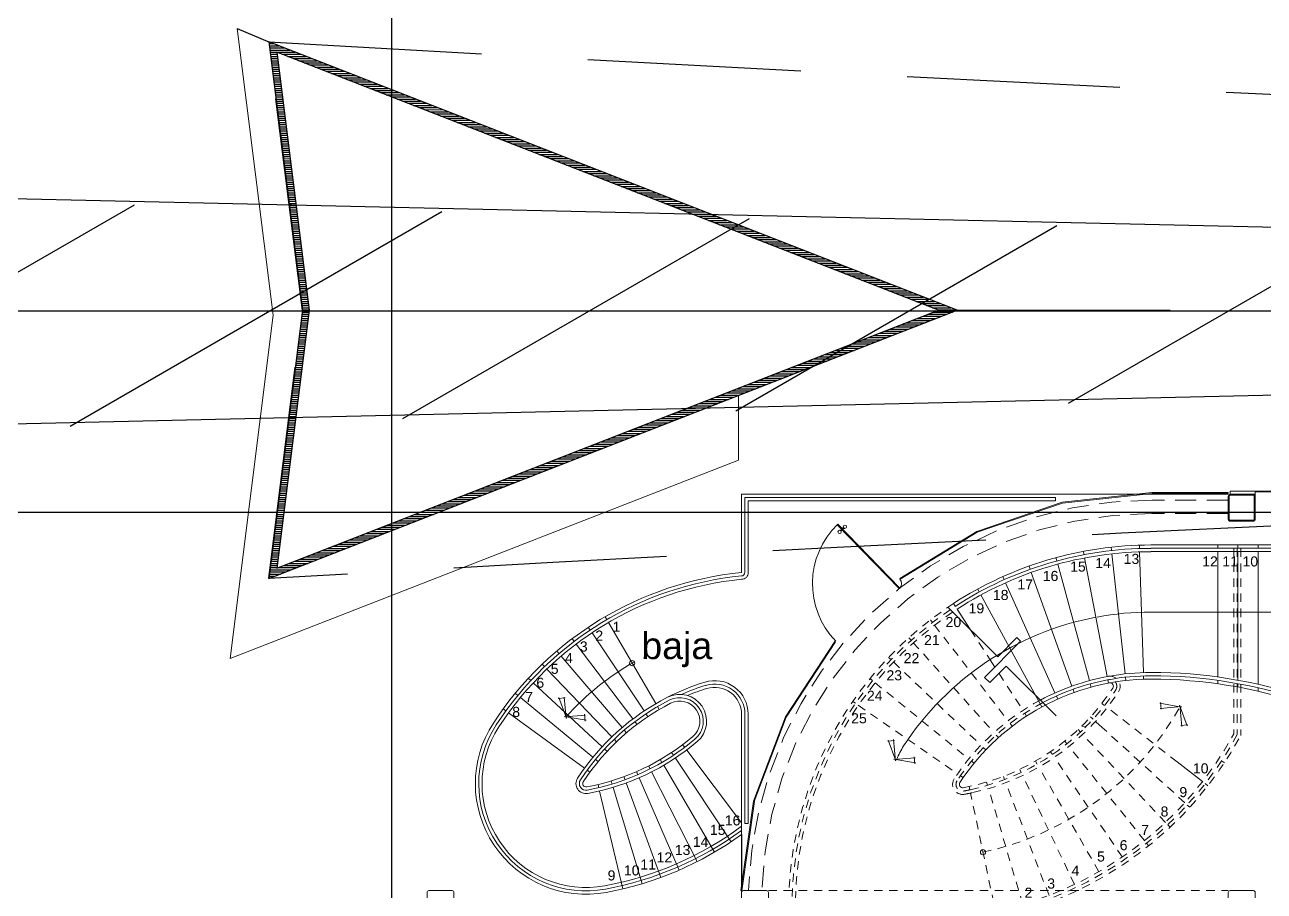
# Model space of a CAD drawing. Header units: millimetres. Extents: x 744843 to 745492, y 2520966 to 2521458.
# Drawn here: x 745330.64 to 745349.11, y 2521153.65 to 2521166.56 of the extents above; entities that cross this region are included whole.
import ezdxf

# ---------------------------------------------------------------- set-up
doc = ezdxf.new("R2010")
doc.units = ezdxf.units.MM
doc.linetypes.add('HIDDEN', pattern=[9.525, 6.35, -3.175])
doc.linetypes.add('HIDDEN2', pattern=[0.1875, 0.125, -0.0625])
for name, color, linetype, lineweight in [('A-Columnas_Secun', 74, 'Continuous', 20), ('A_Cristal_Fachada', 151, 'Continuous', 20), ('A_Escaleras', 52, 'Continuous', 20), ('A_Muros', 30, 'Continuous', 20), ('A_Proyecciones', 192, 'HIDDEN', 20), ('A_Puertas', 8, 'Continuous', 0), ('A_Textos', 4, 'Continuous', 20), ('A_Ventanas', 4, 'Continuous', 20)]:
    doc.layers.add(name, color=color, linetype=linetype, lineweight=lineweight)
for name, color, linetype in [('A_Arco', 22, 'Continuous'), ('A_Ejes', 8, 'Continuous'), ('A_Muros_Foso', 32, 'Continuous'), ('A_Piso', 161, 'Continuous')]:
    doc.layers.add(name, color=color, linetype=linetype)
doc.styles.add('Arial', font='arial.ttf', dxfattribs={"height": 1})

# ---------------------------------------------------------------- blocks, each defined once
blk = doc.blocks.new('Flecha_3-flat-3')
at = {"layer": 'A_Escaleras'}
for p, q in [((-0.188, 0.21), (-0.261, 0.137)), ((0.017, -0.017), (-0.208, 0.21)), ((-0.017, -0.016), (0.212, 0.206)), ((0.192, 0.206), (0.264, 0.132)), ((-0.263, 0.154), (0.02, -0.012)), ((0.266, 0.149), (-0.021, -0.012))]:
    blk.add_line(p, q, dxfattribs=at)
blk = doc.blocks.new('ARCO.A')
at = {"layer": 'A_Arco'}
h = blk.add_hatch(dxfattribs=at)
h.set_pattern_fill('LINE', color=256, scale=0.01, style=0)
h.paths.add_polyline_path([(-2.19, -22.209), (7.671, -18.364), (-2.19, -14.518), (-1.709, -18.364)], flags=16)
h.paths.add_polyline_path([(-2.31, -22.364), (7.946, -18.364), (-2.31, -14.364), (-1.81, -18.364)])
at = {"layer": 'A_Arco', "linetype": 'HIDDEN', "ltscale": 0.5}
blk.add_line((7.946, -18.364), (127.434, -18.364), dxfattribs=at)
at = {"layer": 'A_Arco'}
for points in [[(-2.31, -22.364), (7.946, -18.364), (-2.31, -14.364), (-1.81, -18.364)], [(-2.19, -22.209), (7.671, -18.364), (-2.19, -14.518), (-1.709, -18.364)]]:
    blk.add_lwpolyline(points, close=True, dxfattribs=at)
at = {"layer": 'A_Arco', "linetype": 'HIDDEN', "ltscale": 0.5}
blk.add_lwpolyline([(-1.81, -18.364), (-2.31, -14.364, 0.011309), (65.492, -16.72, 0.011377), (137.69, -14.364), (137.19, -18.364), (137.69, -22.364, 0.011377), (65.492, -20.007, 0.011309), (-2.31, -22.364)], format="xyb", close=True, dxfattribs=at)

msp = doc.modelspace()

# ---------------------------------------------------------------- hatches: boundary and pattern name
at = {"layer": 'A_Arco'}
h = msp.add_hatch(dxfattribs=at)
h.set_pattern_fill('LINE', color=256, scale=0.75, angle=30.0147, style=0)
h.set_pattern_definition([(30.01473568, (-1312.633, 561.468), (-1.1911553357, 2.0619167123), [])])
h.paths.add_polyline_path([(745151.631, 2521167.947), (745404.311, 2521162.258), (745151.634, 2521156.44)])

# ---------------------------------------------------------------- linework, layer by layer
at = {"layer": 'A-Columnas_Secun'}
for points in [[(745348.575, 2521159.537), (745348.575, 2521159.537, -0.414214), (745348.602, 2521159.564), (745348.949, 2521159.564, -0.414214), (745348.976, 2521159.537), (745348.976, 2521159.19, -0.414214), (745348.949, 2521159.163), (745348.602, 2521159.163, -0.414214), (745348.575, 2521159.19), (745348.575, 2521159.537)], [(745348.575, 2521159.537), (745348.575, 2521159.537, -0.414214), (745348.602, 2521159.564), (745348.949, 2521159.564, -0.414214), (745348.976, 2521159.537), (745348.976, 2521159.19, -0.414214), (745348.949, 2521159.163), (745348.602, 2521159.163, -0.414214), (745348.575, 2521159.19), (745348.575, 2521159.537)], [(745336.636, 2521153.629), (745336.636, 2521153.629, -0.414214), (745336.662, 2521153.656), (745337.009, 2521153.656, -0.414214), (745337.036, 2521153.629), (745337.036, 2521153.282, -0.414214), (745337.009, 2521153.256), (745336.662, 2521153.256, -0.414214), (745336.636, 2521153.282), (745336.636, 2521153.629)], [(745341.322, 2521153.629), (745341.322, 2521153.629, -0.414214), (745341.349, 2521153.656), (745341.696, 2521153.656, -0.414214), (745341.723, 2521153.629), (745341.723, 2521153.282, -0.414214), (745341.696, 2521153.256), (745341.349, 2521153.256, -0.414214), (745341.322, 2521153.282), (745341.322, 2521153.629)], [(745348.575, 2521153.629), (745348.575, 2521153.629, -0.414214), (745348.602, 2521153.656), (745348.949, 2521153.656, -0.414214), (745348.976, 2521153.629), (745348.976, 2521153.282, -0.414214), (745348.949, 2521153.256), (745348.602, 2521153.256, -0.414214), (745348.575, 2521153.282), (745348.575, 2521153.629)]]:
    msp.add_lwpolyline(points, format="xyb", dxfattribs=at)
msp.add_lwpolyline([(745348.589, 2521159.537, -0.414214), (745348.602, 2521159.55), (745348.949, 2521159.55, -0.414214), (745348.963, 2521159.537), (745348.963, 2521159.19, -0.414214), (745348.949, 2521159.177), (745348.602, 2521159.177, -0.414214), (745348.589, 2521159.19)], format="xyb", close=True, dxfattribs=at)
msp.add_lwpolyline([(745348.589, 2521159.537, -0.414214), (745348.602, 2521159.55), (745348.949, 2521159.55, -0.414214), (745348.963, 2521159.537), (745348.963, 2521159.19, -0.414214), (745348.949, 2521159.177), (745348.602, 2521159.177, -0.414214), (745348.589, 2521159.19)], format="xyb", close=True, dxfattribs=at)
at = {"layer": 'A_Arco'}
msp.add_lwpolyline([(745151.652, 2521167.997), (745404.332, 2521162.308), (745151.655, 2521156.49)], close=True, dxfattribs=at)
at = {"layer": 'A_Cristal_Fachada', "linetype": 'Continuous'}
for p, q in [((745344.828, 2521159.011), (745346.101, 2521159.444)), ((745344.832, 2521158.999), (745346.105, 2521159.433)), ((745346.102, 2521159.444), (745347.438, 2521159.589)), ((745346.103, 2521159.432), (745347.44, 2521159.577)), ((745348.575, 2521159.589), (745347.436, 2521159.589)), ((745348.575, 2521159.577), (745347.439, 2521159.577)), ((745348.575, 2521159.577), (745348.575, 2521159.589)), ((745342.749, 2521159.109), (745342.758, 2521159.118)), ((745342.749, 2521159.109), (745343.674, 2521158.155)), ((745342.758, 2521159.118), (745343.682, 2521158.163)), ((745343.681, 2521158.309), (745344.827, 2521159.01)), ((745343.687, 2521158.299), (745344.833, 2521159)), ((745343.674, 2521158.155), (745343.682, 2521158.163)), ((745343.687, 2521158.299), (745343.681, 2521158.309)), ((745341.976, 2521156.248), (745342.713, 2521157.372)), ((745341.986, 2521156.242), (745342.723, 2521157.365)), ((745342.723, 2521157.365), (745342.713, 2521157.372)), ((745341.501, 2521154.989), (745341.975, 2521156.247)), ((745341.512, 2521154.985), (745341.986, 2521156.243)), ((745341.314, 2521153.657), (745341.501, 2521154.988)), ((745341.325, 2521153.655), (745341.513, 2521154.986)), ((745341.325, 2521153.655), (745341.314, 2521153.657))]:
    msp.add_line(p, q, dxfattribs=at)
for points in [[(745348.976, 2521159.6), (745360.237, 2521159.601), (745360.237, 2521167.676), (745396.397, 2521167.676), (745396.397, 2521167.688), (745360.225, 2521167.688), (745360.225, 2521159.613), (745348.976, 2521159.612)], [(745348.976, 2521159.612), (745348.602, 2521159.612), (745348.602, 2521159.564), (745348.976, 2521159.564)]]:
    msp.add_lwpolyline(points, close=True, dxfattribs=at)
at = {"layer": 'A_Ejes'}
msp.add_line((745336.112, 2521057.851), (745336.112, 2521173.138), dxfattribs=at)
at = {"layer": 'A_Ejes', "ltscale": 0.5}
for p, q in [((745296.02, 2521162.298), (745459.353, 2521162.298)), ((745302.007, 2521159.298), (745459.353, 2521159.298))]:
    msp.add_line(p, q, dxfattribs=at)
at = {"layer": 'A_Escaleras'}
for p, q in [((745341.322, 2521159.564), (745341.322, 2521158.397)), ((745348.575, 2521159.564), (745341.322, 2521159.564)), ((745345.999, 2521159.514), (745341.372, 2521159.514)), ((745341.372, 2521159.514), (745341.372, 2521158.397)), ((745345.999, 2521159.464), (745341.422, 2521159.464)), ((745341.422, 2521159.464), (745341.422, 2521158.397)), ((745345.999, 2521159.464), (745345.999, 2521159.514)), ((745346.416, 2521158.714), (745346.425, 2521158.665)), ((745346.831, 2521158.776), (745346.837, 2521158.726)), ((745347.25, 2521158.806), (745347.251, 2521158.756)), ((745347.253, 2521158.706), (745347.311, 2521156.907)), ((745347.423, 2521158.809), (745351.72, 2521158.809)), ((745347.423, 2521158.759), (745351.72, 2521158.759)), ((745347.423, 2521158.709), (745351.72, 2521158.709)), ((745348.42, 2521158.759), (745348.42, 2521158.809)), ((745348.42, 2521156.84), (745348.42, 2521158.709)), ((745348.72, 2521158.759), (745348.72, 2521158.809)), ((745348.72, 2521156.786), (745348.72, 2521158.709)), ((745349.02, 2521158.759), (745349.02, 2521158.809)), ((745349.02, 2521156.731), (745349.02, 2521158.709)), ((745346.007, 2521158.62), (745346.02, 2521158.571)), ((745346.033, 2521158.523), (745346.505, 2521156.786)), ((745346.435, 2521158.616), (745346.77, 2521156.847)), ((745346.842, 2521158.677), (745347.039, 2521156.888)), ((745345.217, 2521158.337), (745345.237, 2521158.292)), ((745345.606, 2521158.494), (745345.623, 2521158.447)), ((745345.64, 2521158.4), (745346.246, 2521156.705)), ((745344.841, 2521158.151), (745344.865, 2521158.107)), ((745345.258, 2521158.246), (745345.993, 2521156.603)), ((745344.889, 2521158.063), (745345.749, 2521156.483)), ((745344.48, 2521157.936), (745344.507, 2521157.894)), ((745344.535, 2521157.852), (745344.735, 2521157.544)), ((745347.423, 2521157.809), (745351.72, 2521157.809)), ((745339.066, 2521157.54), (745339.039, 2521157.582)), ((745339.288, 2521157.738), (745339.313, 2521157.695)), ((745339.338, 2521157.651), (745340.045, 2521156.443)), ((745344.137, 2521157.694), (745344.168, 2521157.654)), ((745338.799, 2521157.412), (745338.829, 2521157.372)), ((745339.87, 2521156.334), (745339.094, 2521157.499)), ((745343.814, 2521157.426), (745343.848, 2521157.389)), ((745338.602, 2521157.19), (745338.569, 2521157.228)), ((745338.859, 2521157.332), (745339.702, 2521156.215)), ((745338.351, 2521157.031), (745338.386, 2521156.995)), ((745339.542, 2521156.086), (745338.634, 2521157.152)), ((745343.513, 2521157.133), (745343.55, 2521157.099)), ((745345.025, 2521157.098), (745345.097, 2521156.988)), ((745338.421, 2521156.959), (745339.389, 2521155.948)), ((745347.312, 2521156.857), (745347.314, 2521156.807)), ((745338.182, 2521156.787), (745338.145, 2521156.821)), ((745339.245, 2521155.801), (745338.218, 2521156.753)), ((745343.236, 2521156.818), (745343.275, 2521156.787)), ((745346.262, 2521156.658), (745346.279, 2521156.611)), ((745346.518, 2521156.738), (745346.531, 2521156.69)), ((745346.78, 2521156.798), (745346.789, 2521156.749)), ((745347.045, 2521156.838), (745347.05, 2521156.788)), ((745348.42, 2521156.737), (745348.42, 2521156.785)), ((745348.72, 2521156.687), (745348.72, 2521156.735)), ((745349.02, 2521156.629), (745349.02, 2521156.673)), ((745337.95, 2521156.598), (745337.989, 2521156.566)), ((745338.027, 2521156.535), (745339.108, 2521155.645)), ((745342.979, 2521156.476), (745343.02, 2521156.448)), ((745345.701, 2521156.571), (745345.797, 2521156.395)), ((745346.014, 2521156.558), (745346.034, 2521156.512)), ((745337.809, 2521156.334), (745337.769, 2521156.364)), ((745338.981, 2521155.481), (745337.849, 2521156.305)), ((745339.926, 2521156.25), (745339.898, 2521156.292)), ((745340.07, 2521156.4), (745340.095, 2521156.356)), ((745345.543, 2521156.301), (745345.57, 2521156.259)), ((745346.732, 2521156.417), (745346.693, 2521156.447)), ((745339.733, 2521156.175), (745339.763, 2521156.135)), ((745341.322, 2521156.286), (745341.322, 2521153.656)), ((745341.372, 2521156.286), (745341.372, 2521154.656)), ((745341.422, 2521156.286), (745341.422, 2521154.656)), ((745345.324, 2521156.147), (745345.354, 2521156.107)), ((745346.56, 2521156.211), (745346.523, 2521156.245)), ((745339.607, 2521156.01), (745339.574, 2521156.048)), ((745345.118, 2521155.975), (745345.151, 2521155.938)), ((745346.372, 2521156.02), (745346.337, 2521156.057)), ((745339.318, 2521155.733), (745339.281, 2521155.767)), ((745339.424, 2521155.912), (745339.458, 2521155.876)), ((745340.475, 2521155.792), (745340.444, 2521155.832)), ((745341.322, 2521154.669), (745340.505, 2521155.752)), ((745346.169, 2521155.844), (745346.138, 2521155.883)), ((745347.445, 2521155.863), (745347.442, 2521155.865)), ((745339.147, 2521155.613), (745339.185, 2521155.581)), ((745340.137, 2521155.568), (745340.112, 2521155.611)), ((745340.281, 2521155.717), (745340.309, 2521155.675)), ((745340.337, 2521155.633), (745341.169, 2521154.385)), ((745345.727, 2521155.542), (745345.702, 2521155.585)), ((745345.954, 2521155.685), (745345.926, 2521155.726)), ((745348.193, 2521155.281), (745347.813, 2521155.576)), ((745339.062, 2521155.422), (745339.022, 2521155.451)), ((745339.776, 2521155.384), (745339.756, 2521155.43)), ((745339.936, 2521155.515), (745339.959, 2521155.47)), ((745339.982, 2521155.426), (745340.661, 2521154.088)), ((745340.919, 2521154.229), (745340.162, 2521155.524)), ((745345.489, 2521155.418), (745345.468, 2521155.463)), ((745339.184, 2521155.239), (745339.196, 2521155.19)), ((745339.393, 2521155.243), (745339.379, 2521155.291)), ((745339.841, 2521153.759), (745339.408, 2521155.195)), ((745339.57, 2521155.355), (745339.587, 2521155.308)), ((745339.605, 2521155.261), (745340.122, 2521153.854)), ((745340.395, 2521153.963), (745339.796, 2521155.338)), ((745345.243, 2521155.312), (745345.225, 2521155.359)), ((745348.272, 2521155.22), (745348.233, 2521155.251)), ((745339.207, 2521155.141), (745339.555, 2521153.682)), ((745341.422, 2521154.656), (745341.372, 2521154.656)), ((745347.707, 2521154.6), (745347.673, 2521154.636)), ((745347.391, 2521154.324), (745347.359, 2521154.363))]:
    msp.add_line(p, q, dxfattribs=at)
at = {"layer": 'A_Escaleras', "linetype": 'HIDDEN2'}
for p, q in [((745348.66, 2521158.759), (745348.66, 2521155.994)), ((745348.71, 2521158.759), (745348.71, 2521155.981)), ((745348.76, 2521158.759), (745348.76, 2521155.969)), ((745344.198, 2521157.615), (745345.293, 2521156.186)), ((745344.735, 2521157.544), (745345.025, 2521157.098)), ((745343.881, 2521157.351), (745345.084, 2521156.012)), ((745343.586, 2521157.064), (745344.889, 2521155.823)), ((745345.159, 2521156.892), (745345.516, 2521156.343)), ((745343.313, 2521156.755), (745344.709, 2521155.619)), ((745343.061, 2521156.419), (745344.542, 2521155.397)), ((745347.813, 2521155.576), (745346.772, 2521156.386)), ((745346.695, 2521156.089), (745346.597, 2521156.178)), ((745347.639, 2521154.672), (745346.406, 2521155.984)), ((745347.928, 2521154.966), (745346.695, 2521156.089)), ((745344.925, 2521155.788), (745344.961, 2521155.754)), ((745347.328, 2521154.402), (745346.201, 2521155.805)), ((745344.748, 2521155.587), (745344.787, 2521155.556)), ((745346.997, 2521154.157), (745345.982, 2521155.643)), ((745348.517, 2521155.561), (745348.475, 2521155.589)), ((745344.584, 2521155.368), (745344.625, 2521155.34)), ((745346.283, 2521153.747), (745345.511, 2521155.372)), ((745346.648, 2521153.938), (745345.752, 2521155.499)), ((745344.723, 2521155.159), (745344.713, 2521155.208)), ((745344.989, 2521155.226), (745344.974, 2521155.274)), ((745345.904, 2521153.584), (745345.26, 2521155.265)), ((745345.127, 2521153.251), (745344.734, 2521155.11)), ((745345.514, 2521153.452), (745345.003, 2521155.178)), ((745348.002, 2521154.899), (745347.965, 2521154.932))]:
    msp.add_line(p, q, dxfattribs=at)
at = {"layer": 'A_Escaleras'}
for points in [[(745341.322, 2521158.397, 0.227458), (745337.624, 2521156.154, 0.659466), (745339.306, 2521153.629, 0.111013), (745341.322, 2521154.492, 0.111013)], [(745341.322, 2521158.347, 0.227199), (745337.666, 2521156.126, 0.659466), (745339.296, 2521153.679, 0.112863), (745341.322, 2521154.554, 0.112863)], [(745341.322, 2521158.297, 0.226933), (745337.707, 2521156.099, 0.659466), (745339.287, 2521153.728, 0.114762), (745341.322, 2521154.616, 0.114762)], [(745346.602, 2521157.732, 0.203984), (745343.738, 2521155.813, 0.05324), (745343.637, 2521155.615)], [(745346.787, 2521156.85, 0.00063), (745346.787, 2521156.85, 0.07693), (745345.776, 2521156.497)], [(745346.795, 2521156.801, 0.075733), (745345.813, 2521156.46)], [(745339.015, 2521155.203, 0.130885), (745340.596, 2521155.953, 0.890403), (745340.265, 2521156.449, 0.130894), (745338.964, 2521155.279, 0.659466), (745339.015, 2521155.203)]]:
    msp.add_lwpolyline(points, format="xyb", dxfattribs=at)
for points in [[(745344.396, 2521157.88), (745345.14, 2521157.143), (745345.424, 2521157.429), (745345.48, 2521157.374), (745344.945, 2521156.834), (745345.023, 2521156.756), (745345.267, 2521157.002), (745346.011, 2521156.264)], [(745346.391, 2521156.108), (745346.457, 2521156.099)]]:
    msp.add_lwpolyline(points, dxfattribs=at)
at = {"layer": 'A_Escaleras', "linetype": 'HIDDEN2'}
for points in [[(745346.525, 2521156.101, 0.047578), (745346.94, 2521156.621, 0.645512), (745346.792, 2521156.851)], [(745346.436, 2521156.083, 0.053018), (745346.898, 2521156.648, 0.656616), (745346.797, 2521156.801)], [(745345.776, 2521156.497, 0.126295), (745344.492, 2521155.322, 0.65945), (745344.645, 2521155.092, 0.008207), (745344.758, 2521155.115)], [(745345.813, 2521156.46, 0.127432), (745344.534, 2521155.294, 0.65945), (745344.636, 2521155.141, 0.006698), (745344.726, 2521155.159)], [(745344.92, 2521154.229, 0.217537), (745347.859, 2521156.404)], [(745344.731, 2521155.16, 0.139949), (745346.403, 2521156.05)], [(745344.767, 2521155.117, 0.14433), (745346.5, 2521156.075)]]:
    msp.add_lwpolyline(points, format="xyb", dxfattribs=at)
at = {"layer": 'A_Escaleras'}
for points in [[(745339.033, 2521155.104, 0.130884), (745340.661, 2521155.877, 0.890403), (745340.22, 2521156.538, 0.130894), (745338.88, 2521155.334, 0.659431)], [(745339.024, 2521155.154, 0.130885), (745340.628, 2521155.915, 0.890403), (745340.243, 2521156.494, 0.130894), (745338.922, 2521155.307, 0.659466)]]:
    msp.add_lwpolyline(points, format="xyb", close=True, dxfattribs=at)
for centre in [(745339.692, 2521157.047), (745344.92, 2521154.229)]:
    msp.add_circle(centre, 0.0385, dxfattribs=at)
for centre, radius, start, end in [((745347.423, 2521153.408), 5.4, 90, 123.0239), ((745347.423, 2521153.408), 5.35, 90, 123.0239), ((745347.423, 2521153.408), 5.3, 90, 123.0239), ((745341.322, 2521158.397), 0.0504, 270.5096, 359.8065), ((745341.323, 2521158.396), 0.0998, 269.9086, 0.3911), ((745347.423, 2521153.408), 4.4, 90, 100.4794), ((745341.811, 2521153.421), 4.2, 119.7789, 137.6837), ((745347.423, 2521153.408), 3.5, 90, 100.4794), ((745347.423, 2521153.408), 3.45, 90, 100.4794), ((745347.423, 2521149.636), 7.273, 53.1987, 90), ((745347.423, 2521149.636), 7.223, 53.1987, 90), ((745341.811, 2521153.421), 3.5, 107.1303, 117.0374), ((745341.811, 2521153.421), 3.45, 107.1347, 113.6447), ((745341.811, 2521153.421), 3.4, 107.2288, 112.3675), ((745340.922, 2521156.286), 0.5, 0, 107.2288), ((745340.922, 2521156.286), 0.45, 0, 107.2288), ((745340.922, 2521156.286), 0.4, 0, 107.2288), ((745347.423, 2521153.408), 3.4, 90, 146.8664), ((745346.814, 2521156.703), 0.05, 326.8664, 100.4805), ((745347.423, 2521149.636), 7.173, 53.1987, 90), ((745344.618, 2521155.24), 0.05, 146.8664, 280.4805)]:
    msp.add_arc(centre, radius, start, end, dxfattribs=at)
at = {"layer": 'A_Escaleras', "linetype": 'HIDDEN2'}
for centre, radius, start, end in [((745347.423, 2521153.408), 5.4, 123.0239, 177.7815), ((745347.423, 2521153.408), 5.35, 123.9909, 178.2965), ((745347.423, 2521153.408), 5.3, 123.8834, 178.8211), ((745344.008, 2521158.534), 3.4, 280.4805, 326.8664), ((745344.008, 2521158.534), 5.3, 281.9601, 331.3658), ((745344.008, 2521158.534), 5.35, 281.9601, 331.5034), ((745344.008, 2521158.534), 5.4, 281.9601, 331.6374)]:
    msp.add_arc(centre, radius, start, end, dxfattribs=at)
at = {"layer": 'A_Muros'}
for q in [(745333.805, 2521166.508), (745333.702, 2521157.116)]:
    msp.add_line((745334.342, 2521162.235), q, dxfattribs=at)
at = {"layer": 'A_Muros', "linetype": 'Continuous'}
msp.add_line((745348.976, 2521159.537), (745348.976, 2521159.612), dxfattribs=at)
at = {"layer": 'A_Muros'}
for points in [[(745341.279, 2521161.03), (745341.279, 2521160.071), (745336.488, 2521158.203)], [(745336.488, 2521158.203), (745333.702, 2521157.116)]]:
    msp.add_lwpolyline(points, dxfattribs=at)
at = {"layer": 'A_Muros_Foso'}
msp.add_lwpolyline([(745333.805, 2521166.508), (745334.29, 2521166.304)], dxfattribs=at)
at = {"layer": 'A_Piso'}
msp.add_line((745341.322, 2521154.492), (745341.322, 2521153.656), dxfattribs=at)
at = {"layer": 'A_Proyecciones', "ltscale": 0.05}
for p, q in [((745348.575, 2521159.477), (745347.443, 2521159.477)), ((745348.575, 2521159.277), (745347.438, 2521159.277))]:
    msp.add_line(p, q, dxfattribs=at)
at = {"layer": 'A_Proyecciones', "linetype": 'HIDDEN2'}
msp.add_line((745341.723, 2521153.656), (745348.575, 2521153.656), dxfattribs=at)
at = {"layer": 'A_Proyecciones', "ltscale": 0.05}
for radius, start, end in [(6, 89.8156, 178.2833), (5.8, 89.8588, 178.2241)]:
    msp.add_arc((745347.423, 2521153.476), radius, start, end, dxfattribs=at)
at = {"layer": 'A_Puertas'}
for radius, start, end in [(1.229, 134.0826, 224.0826), (0.1, 317.7065, 44.0016)]:
    msp.add_arc((745343.608, 2521158.231), radius, start, end, dxfattribs=at)
at = {"layer": 'A_Ventanas'}
for p, q in [((745342.823, 2521159.05), (745342.841, 2521159.068)), ((745342.831, 2521159.042), (745342.85, 2521159.06)), ((745342.796, 2521159.024), (745342.814, 2521159.042)), ((745342.804, 2521159.015), (745342.823, 2521159.033))]:
    msp.add_line(p, q, dxfattribs=at)
for centre in [(745342.863, 2521159.081), (745342.783, 2521159.003)]:
    msp.add_circle(centre, 0.025, dxfattribs=at)

# ---------------------------------------------------------------- block references
at = {"layer": 'A_Arco', "linetype": 'Continuous', "lineweight": 30, "ltscale": 0.1}
msp.add_blockref('ARCO.A', (745336.588, 2521180.672), dxfattribs=at)
at = {"layer": 'A_Escaleras'}
for p, rotation in [((745338.705, 2521156.248), 320.6599306261874), ((745347.855, 2521156.397), 140.6599306261874), ((745343.615, 2521155.613), 320.6599306261874)]:
    msp.add_blockref('Flecha_3-flat-3', p, dxfattribs=dict(at, rotation=rotation))

# ---------------------------------------------------------------- texts
at = {"layer": 'A_Textos', "ltscale": 0.1, "char_height": 0.15, "attachment_point": 2, "style": 'Arial'}
for s, insert, width in [('15', (745346.335, 2521158.561), 4.44747), ('14', (745346.71, 2521158.614), 4.44747), ('13', (745347.133, 2521158.676), 4.44747), ('12', (745348.303, 2521158.638), 4.44747), ('11', (745348.603, 2521158.638), 4.44747), ('10', (745348.903, 2521158.638), 4.44747), ('16', (745345.927, 2521158.422), 4.44747), ('18', (745345.184, 2521158.138), 4.44747), ('17', (745345.549, 2521158.295), 4.44747), ('19', (745344.822, 2521157.939), 4.44747), ('1', (745339.459, 2521157.664), 4.44747), ('20', (745344.479, 2521157.735), 4.44747), ('2', (745339.202, 2521157.533), 4.44747), ('21', (745344.158, 2521157.466), 4.44747), ('3', (745338.971, 2521157.37), 4.44747), ('5', (745338.538, 2521157.037), 4.44747), ('4', (745338.75, 2521157.198), 4.44747), ('22', (745343.855, 2521157.196), 4.44747), ('23', (745343.598, 2521156.941), 4.44747), ('6', (745338.323, 2521156.83), 4.44747), ('7', (745338.156, 2521156.618), 4.44747), ('24', (745343.307, 2521156.636), 4.44747), ('8', (745337.964, 2521156.395), 4.44747), ('25', (745343.072, 2521156.3), 4.44747), ('10', (745348.164, 2521155.554), 0.19382), ('9', (745347.905, 2521155.2), 0.19382), ('8', (745347.625, 2521154.911), 0.19382), ('15', (745340.967, 2521154.637), 4.44747), ('16', (745341.189, 2521154.778), 4.44747), ('7', (745347.335, 2521154.635), 0.19382), ('14', (745340.712, 2521154.458), 4.44747), ('13', (745340.444, 2521154.337), 4.44747), ('6', (745347.015, 2521154.408), 0.19382), ('11', (745339.931, 2521154.121), 4.44747), ('12', (745340.173, 2521154.226), 4.44747), ('5', (745346.678, 2521154.24), 0.19382), ('9', (745339.385, 2521153.958), 4.44747), ('10', (745339.686, 2521154.033), 4.44747), ('4', (745346.297, 2521154.028), 0.19382), ('2', (745345.598, 2521153.7), 0.19382), ('3', (745345.936, 2521153.837), 0.19382)]:
    msp.add_mtext(s, dxfattribs=dict(at, insert=insert, width=width))
at = {"layer": 'A_Textos', "ltscale": 0.1, "insert": (745340.357, 2521157.507), "char_height": 0.4, "width": 3.46146, "attachment_point": 2, "line_spacing_factor": 0.75, "style": 'Arial'}
msp.add_mtext('baja', dxfattribs=at)

doc.saveas('drawing.dxf')
